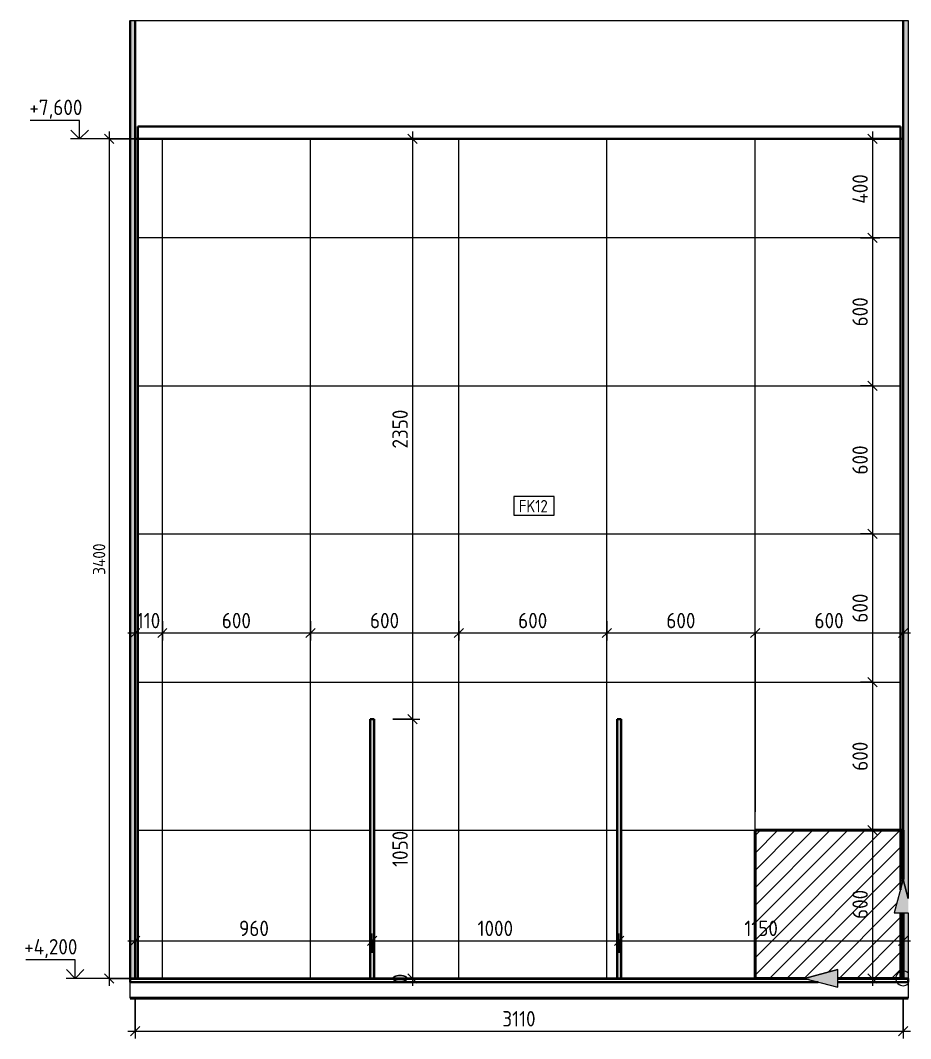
# Model space of a CAD drawing. Header units: millimetres. Extents: x 68806 to 95590, y -1987 to 22808.
# Drawn here: x 74442 to 78047, y 3956 to 8080 of the extents above; entities that cross this region are included whole.
import ezdxf

# ---------------------------------------------------------------- set-up
doc = ezdxf.new("R2010")
doc.units = ezdxf.units.MM
for name, color, linetype, lineweight in [('A-ANNO-DIMS', 7, 'Continuous', 9), ('A-ANNO-DIMS-25', 7, 'Continuous', 9), ('A-DETL-GENF', 7, 'Continuous', 9), ('A-FLOR', 7, 'Continuous', 9), ('A-GENM', 7, 'Continuous', 9), ('A-GENM-1', 7, 'Continuous', 30), ('A-WALL-2', 7, 'Continuous', 9), ('A-WALL-IDEN', 7, 'Continuous', 9), ('A-WALL-PATT', 7, 'Continuous', 9), ('G-ANNO-DIMS', 7, 'Continuous', 9), ('G-ANNO-DIMS-1', 7, 'Continuous', 20), ('I-WALL', 7, 'Continuous', 9)]:
    doc.layers.add(name, color=color, linetype=linetype, lineweight=lineweight)
for name, color, linetype, lineweight, true_color in [('A-CLNG-FNSH-1', 7, 'Continuous', 30, 0x3c3c3c), ('A-DETL', 5, 'Continuous', 40, 0x0000ff), ('A-DETL-GENF-1', 7, 'Continuous', 9, 0xe0e0e0), ('A-FLOR-1', 7, 'Continuous', 9, 0x787878), ('A-FLOR-FNSH-1', 7, 'Continuous', 40, 0x3c3c3c), ('A-FLOR-FNSH-2', 7, 'Continuous', 30, 0x3c3c3c), ('A-WALL-3', 7, 'Continuous', 30, 0x3c3c3c), ('A-WALL-FNSH-2', 7, 'Continuous', 30, 0x3c3c3c), ('I-WALL-1', 7, 'Continuous', 9, 0x787878)]:
    doc.layers.add(name, color=color, linetype=linetype, lineweight=lineweight, true_color=true_color)
doc.styles.add('GOST Common_1', font='GOST_Common.ttf', dxfattribs={"width": 0.9, "height": 50})
doc.styles.add('ISOCPEUR_1', font='isocpeur.ttf', dxfattribs={"width": 0.9, "height": 62.5})
doc.styles.add('ISOCPEUR_2', font='isocpeur.ttf', dxfattribs={"width": 0.9, "height": 50})
doc.dimstyles.new('ISO-2_0_0_9К_Средний_округл2', dxfattribs={"dimscale": 304.8, "dimtxt": 49.799059, "dimasz": 0.123031, "dimexe": 0.098425, "dimexo": 0, "dimgap": 0, "dimtad": 1, "dimdec": 0, "dimrnd": 10, "dimzin": 0, "dimdsep": 46, "dimtxsty": 'ISOCPEUR_2', "dimblk1": 'OBLIQUE', "dimblk2": 'OBLIQUE', "dimsah": 1, "dimcen": 0.09, "dimdle": 0.098425, "dimazin": 0, "dimtfac": 1, "dimtdec": 4, "dimtix": 1, "dimtmove": 0, "dimatfit": 3, "dimfxl": 1, "dimtvp": 1, "dimtolj": 1, "dimtzin": 0, "dimarcsym": 2})
doc.dimstyles.new('ISO-2_5_0_9К_БОЛЬШОЙ_1', dxfattribs={"dimscale": 304.8, "dimtxt": 62.248823, "dimasz": 0.123031, "dimexe": 0.098425, "dimexo": 0.246063, "dimgap": 0, "dimtad": 1, "dimdec": 0, "dimrnd": 10, "dimzin": 0, "dimdsep": 46, "dimtxsty": 'ISOCPEUR_1', "dimblk1": 'OBLIQUE', "dimblk2": 'OBLIQUE', "dimsah": 1, "dimcen": 0.09, "dimdle": 0.098425, "dimazin": 0, "dimtfac": 1, "dimtdec": 4, "dimtix": 1, "dimtmove": 0, "dimatfit": 3, "dimfxl": 1, "dimtvp": 1, "dimtolj": 1, "dimtzin": 0, "dimarcsym": 2})
pattern_1 = [(0, (75325.5736, 0), (30.48, 7.62), [2.515, -20.345, 2.515, -20.345, -121.92]), (0, (75325.5736, 0), (30.48, 7.62), [-45.72, 2.515, -43.205, 2.515, -20.345, -53.34]), (0, (75325.5736, 0), (30.48, 7.62), [-114.3, 2.515, -12.725, 2.515, -35.585]), (120, (75337.0036, 3.81), (-21.8391136, 22.586454), [2.515, -20.345, 2.515, -20.345, -121.92]), (120, (75337.0036, 3.81), (-21.8391136, 22.586454), [-45.72, 2.515, -43.205, 2.515, -20.345, -53.34]), (120, (75337.0036, 3.81), (-21.8391136, 22.586454), [-114.3, 2.515, -12.725, 2.515, -35.585]), (240, (75340.8136, 19.05), (-8.6408864, -30.206454), [2.515, -20.345, 2.515, -20.345, -121.92]), (240, (75340.8136, 19.05), (-8.6408864, -30.206454), [-45.72, 2.515, -43.205, 2.515, -20.345, -53.34]), (240, (75340.8136, 19.05), (-8.6408864, -30.206454), [-114.3, 2.515, -12.725, 2.515, -35.585])]
pattern_2 = [(45, (75325.574, 0), (-35.35534, 35.35534), [])]

# ---------------------------------------------------------------- blocks, each defined once
blk = doc.blocks.new('131_Сантехническая перегородка - СП-2-16286057-Развертка 2_17-1')
at = {"layer": 'A-GENM'}
blk.add_hatch(color=256, dxfattribs=at).paths.add_polyline_path([(71798, 4200), (71798, 5250), (71782, 5250), (71782, 4200), (71794.1, 4200)])
at = {"layer": 'A-GENM-1'}
for p, q in [((71798, 5250), (71782, 5250)), ((71782, 5250), (71782, 4200)), ((71798, 4200), (71798, 5250)), ((71782, 4200), (71798, 4200))]:
    blk.add_line(p, q, dxfattribs=at)
blk = doc.blocks.new('Начало раскладки_красным - Начало раскладки_красным-30335072-Развертка 2_17-1')
at = {"layer": 'A-DETL-GENF'}
for points in [[(73960.4, 4464.8), (73960.4, 4523.8), (73940, 4600), (73903.8, 4464.8), (73960, 4464.8)], [(73675.2, 4163.8), (73675.2, 4236.2), (73540, 4200), (73633.8, 4174.9)]]:
    blk.add_hatch(color=256, dxfattribs=at).paths.add_polyline_path(points)
for p, q in [((73940, 4600), (73903.8, 4464.8)), ((73940, 4600), (73903.8, 4464.8)), ((73960.4, 4523.8), (73940, 4600)), ((73940, 4600), (73960.4, 4523.8)), ((73903.8, 4464.8), (73960.4, 4464.8)), ((73903.8, 4464.8), (73960.4, 4464.8)), ((73940, 4230), (73940, 4464.8)), ((73675.2, 4236.2), (73540, 4200)), ((73540, 4200), (73675.2, 4236.2)), ((73675.2, 4163.8), (73675.2, 4236.2)), ((73675.2, 4163.8), (73675.2, 4236.2)), ((73540, 4200), (73675.2, 4163.8)), ((73540, 4200), (73675.2, 4163.8)), ((73910, 4200), (73675.2, 4200))]:
    blk.add_line(p, q, dxfattribs=at)
blk.add_arc((73940, 4200), 30, 45.5802, 314.4198, dxfattribs=at)
blk = doc.blocks.new('Высотные отметки - Стрелка_Верх-17668718-Развертка 2_17-1')
at = {"layer": 'G-ANNO-DIMS'}
for p, q in [((70587, 4275), (70387, 4275)), ((70587, 4200), (70587, 4275)), ((70624.9, 4200), (70549.9, 4200))]:
    blk.add_line(p, q, dxfattribs=at)
at = {"layer": 'G-ANNO-DIMS-1'}
for q in [(70551.7, 4235.4), (70622.4, 4235.4)]:
    blk.add_line((70587, 4200), q, dxfattribs=at)
blk = doc.blocks.new('DIMBLOCK2-Развертка 2_17-1')
at = {"layer": 'A-ANNO-DIMS-25'}
for p, q in [((74907, 4125), (74907, 3955.9)), ((74907, 3985.9), (74907, 4125)), ((78017, 4125), (78017, 3955.9)), ((78017, 3985.9), (78017, 4125)), ((74877, 3985.9), (78047, 3985.9))]:
    blk.add_line(p, q, dxfattribs=at)
at = {"layer": 'A-ANNO-DIMS-25', "lineweight": 20}
for p, q in [((74907, 3985.9), (74925.7, 4004.6)), ((78017, 3985.9), (78035.7, 4004.6)), ((74907, 3985.9), (74888.2, 3967.1)), ((78017, 3985.9), (77998.2, 3967.1))]:
    blk.add_line(p, q, dxfattribs=at)
at = {"layer": 'A-ANNO-DIMS-25', "color": 0, "insert": (76393.7, 4067.5), "char_height": 62.5, "width": 163.762, "attachment_point": 1, "line_spacing_factor": 1.149209, "style": 'ISOCPEUR_1'}
blk.add_mtext('3110', dxfattribs=at)
blk = doc.blocks.new('_Oblique')
at = {"color": 0, "linetype": 'ByBlock', "lineweight": -2}
blk.add_line((-0.5, -0.5), (0.5, 0.5), dxfattribs=at)
blk = doc.blocks.new('М_стена_0001 - Типоразмер_без рамки-25382661-Развертка 2_17-1')
at = {"layer": 'A-WALL-IDEN'}
for p, q in [((72526.2, 6151.3), (72362.9, 6151.3)), ((72362.9, 6151.3), (72362.9, 6076.3)), ((72526.2, 6076.3), (72526.2, 6151.3)), ((72362.9, 6076.3), (72526.2, 6076.3))]:
    blk.add_line(p, q, dxfattribs=at)
blk = doc.blocks.new('DIMBLOCK3-Развертка 2_17-1')
at = {"layer": 'A-ANNO-DIMS-25'}
for p, q in [((77417, 4875), (77417, 5628.7)), ((78017, 5647.2), (78017, 5568.7)), ((78017, 5598.7), (78017, 5647.2)), ((78047, 5598.7), (77417, 5598.7)), ((77417, 5598.7), (77417, 4875))]:
    blk.add_line(p, q, dxfattribs=at)
at = {"layer": 'A-ANNO-DIMS-25', "lineweight": 20}
for p, q in [((77417, 5598.7), (77435.7, 5617.5)), ((78017, 5598.7), (78035.7, 5617.5)), ((77417, 5598.7), (77398.2, 5580)), ((78017, 5598.7), (77998.2, 5580))]:
    blk.add_line(p, q, dxfattribs=at)
at = {"layer": 'A-ANNO-DIMS-25', "color": 0, "insert": (77657.7, 5680.4), "char_height": 62.5, "width": 142.215, "attachment_point": 1, "line_spacing_factor": 1.149209, "style": 'ISOCPEUR_1'}
blk.add_mtext('600', dxfattribs=at)
blk = doc.blocks.new('DIMBLOCK4-Развертка 2_17-1')
at = {"layer": 'A-ANNO-DIMS-25'}
for p, q in [((76817, 5647.2), (76817, 5568.7)), ((76817, 5598.7), (76817, 5647.2)), ((77417, 4875), (77417, 5628.7)), ((77417, 5598.7), (76817, 5598.7)), ((77417, 5598.7), (77417, 4875))]:
    blk.add_line(p, q, dxfattribs=at)
at = {"layer": 'A-ANNO-DIMS-25', "lineweight": 20}
for p, q in [((76817, 5598.7), (76835.7, 5617.5)), ((77417, 5598.7), (77435.7, 5617.5)), ((76817, 5598.7), (76798.2, 5580)), ((77417, 5598.7), (77398.2, 5580))]:
    blk.add_line(p, q, dxfattribs=at)
at = {"layer": 'A-ANNO-DIMS-25', "color": 0, "insert": (77057.7, 5680.4), "char_height": 62.5, "width": 142.215, "attachment_point": 1, "line_spacing_factor": 1.149209, "style": 'ISOCPEUR_1'}
blk.add_mtext('600', dxfattribs=at)
blk = doc.blocks.new('DIMBLOCK5-Развертка 2_17-1')
at = {"layer": 'A-ANNO-DIMS-25'}
for p, q in [((76217, 5647.2), (76217, 5568.7)), ((76217, 5598.7), (76217, 5647.2)), ((76817, 5647.2), (76817, 5568.7)), ((76817, 5598.7), (76817, 5647.2)), ((76817, 5598.7), (76217, 5598.7))]:
    blk.add_line(p, q, dxfattribs=at)
at = {"layer": 'A-ANNO-DIMS-25', "lineweight": 20}
for p, q in [((76217, 5598.7), (76235.7, 5617.5)), ((76817, 5598.7), (76835.7, 5617.5)), ((76217, 5598.7), (76198.2, 5580)), ((76817, 5598.7), (76798.2, 5580))]:
    blk.add_line(p, q, dxfattribs=at)
at = {"layer": 'A-ANNO-DIMS-25', "color": 0, "insert": (76457.7, 5680.4), "char_height": 62.5, "width": 142.215, "attachment_point": 1, "line_spacing_factor": 1.149209, "style": 'ISOCPEUR_1'}
blk.add_mtext('600', dxfattribs=at)
blk = doc.blocks.new('DIMBLOCK6-Развертка 2_17-1')
at = {"layer": 'A-ANNO-DIMS-25'}
for p, q in [((75617, 5647.2), (75617, 5568.7)), ((75617, 5598.7), (75617, 5647.2)), ((76217, 5647.2), (76217, 5568.7)), ((76217, 5598.7), (76217, 5647.2)), ((76217, 5598.7), (75617, 5598.7))]:
    blk.add_line(p, q, dxfattribs=at)
at = {"layer": 'A-ANNO-DIMS-25', "lineweight": 20}
for p, q in [((75617, 5598.7), (75635.7, 5617.5)), ((76217, 5598.7), (76235.7, 5617.5)), ((75617, 5598.7), (75598.2, 5580)), ((76217, 5598.7), (76198.2, 5580))]:
    blk.add_line(p, q, dxfattribs=at)
at = {"layer": 'A-ANNO-DIMS-25', "color": 0, "insert": (75857.7, 5680.4), "char_height": 62.5, "width": 142.215, "attachment_point": 1, "line_spacing_factor": 1.149209, "style": 'ISOCPEUR_1'}
blk.add_mtext('600', dxfattribs=at)
blk = doc.blocks.new('DIMBLOCK7-Развертка 2_17-1')
at = {"layer": 'A-ANNO-DIMS-25'}
for p, q in [((75017, 5647.2), (75017, 5568.7)), ((75017, 5598.7), (75017, 5647.2)), ((75617, 5647.2), (75617, 5568.7)), ((75617, 5598.7), (75617, 5647.2)), ((75617, 5598.7), (75017, 5598.7))]:
    blk.add_line(p, q, dxfattribs=at)
at = {"layer": 'A-ANNO-DIMS-25', "lineweight": 20}
for p, q in [((75017, 5598.7), (75035.7, 5617.5)), ((75617, 5598.7), (75635.7, 5617.5)), ((75017, 5598.7), (74998.2, 5580)), ((75617, 5598.7), (75598.2, 5580))]:
    blk.add_line(p, q, dxfattribs=at)
at = {"layer": 'A-ANNO-DIMS-25', "color": 0, "insert": (75257.7, 5680.4), "char_height": 62.5, "width": 142.215, "attachment_point": 1, "line_spacing_factor": 1.149209, "style": 'ISOCPEUR_1'}
blk.add_mtext('600', dxfattribs=at)
blk = doc.blocks.new('DIMBLOCK8-Развертка 2_17-1')
at = {"layer": 'A-ANNO-DIMS-25'}
for p, q in [((74907, 5647.2), (74907, 5568.7)), ((74907, 5598.7), (74907, 5647.2)), ((75017, 5647.2), (75017, 5568.7)), ((75017, 5598.7), (75017, 5647.2)), ((75017, 5598.7), (74877, 5598.7))]:
    blk.add_line(p, q, dxfattribs=at)
at = {"layer": 'A-ANNO-DIMS-25', "lineweight": 20}
for p, q in [((74907, 5598.7), (74925.7, 5617.5)), ((75017, 5598.7), (75035.7, 5617.5)), ((74907, 5598.7), (74888.2, 5580)), ((75017, 5598.7), (74998.2, 5580))]:
    blk.add_line(p, q, dxfattribs=at)
at = {"layer": 'A-ANNO-DIMS-25', "color": 0, "insert": (74913.5, 5680.4), "char_height": 62.5, "width": 116.357, "attachment_point": 1, "line_spacing_factor": 1.149209, "style": 'ISOCPEUR_1'}
blk.add_mtext('110', dxfattribs=at)
blk = doc.blocks.new('DIMBLOCK9-Развертка 2_17-1')
at = {"layer": 'A-ANNO-DIMS-25'}
for p, q in [((77844.2, 7600), (77922.7, 7600)), ((77892.7, 7600), (77844.2, 7600)), ((77892.7, 7630), (77892.7, 7200)), ((77844.2, 7200), (77922.7, 7200)), ((77892.7, 7200), (77844.2, 7200))]:
    blk.add_line(p, q, dxfattribs=at)
at = {"layer": 'A-ANNO-DIMS-25', "lineweight": 20}
for p, q in [((77892.7, 7600), (77874, 7618.8)), ((77892.7, 7600), (77911.5, 7581.2)), ((77892.7, 7200), (77874, 7218.8)), ((77892.7, 7200), (77911.5, 7181.2))]:
    blk.add_line(p, q, dxfattribs=at)
at = {"layer": 'A-ANNO-DIMS-25', "color": 0, "insert": (77811.1, 7337.8), "char_height": 62.5, "width": 149.397, "attachment_point": 1, "rotation": 90, "line_spacing_factor": 1.149209, "style": 'ISOCPEUR_1'}
blk.add_mtext('400', dxfattribs=at)
blk = doc.blocks.new('DIMBLOCK10-Развертка 2_17-1')
at = {"layer": 'A-ANNO-DIMS-25', "lineweight": 20}
for p, q in [((77892.7, 7200), (77874, 7218.8)), ((77892.7, 7200), (77911.5, 7181.2)), ((77892.7, 6600), (77874, 6618.8)), ((77892.7, 6600), (77911.5, 6581.2))]:
    blk.add_line(p, q, dxfattribs=at)
at = {"layer": 'A-ANNO-DIMS-25'}
for p, q in [((77844.2, 7200), (77922.7, 7200)), ((77892.7, 7200), (77844.2, 7200)), ((77892.7, 7200), (77892.7, 6600)), ((77844.2, 6600), (77922.7, 6600)), ((77892.7, 6600), (77844.2, 6600))]:
    blk.add_line(p, q, dxfattribs=at)
at = {"layer": 'A-ANNO-DIMS-25', "color": 0, "insert": (77811.1, 6840.7), "char_height": 62.5, "width": 142.215, "attachment_point": 1, "rotation": 90, "line_spacing_factor": 1.149209, "style": 'ISOCPEUR_1'}
blk.add_mtext('600', dxfattribs=at)
blk = doc.blocks.new('DIMBLOCK11-Развертка 2_17-1')
at = {"layer": 'A-ANNO-DIMS-25'}
for p, q in [((77844.2, 6600), (77922.7, 6600)), ((77892.7, 6600), (77844.2, 6600)), ((77892.7, 6600), (77892.7, 6000)), ((77844.2, 6000), (77922.7, 6000)), ((77892.7, 6000), (77844.2, 6000))]:
    blk.add_line(p, q, dxfattribs=at)
at = {"layer": 'A-ANNO-DIMS-25', "lineweight": 20}
for p, q in [((77892.7, 6600), (77874, 6618.8)), ((77892.7, 6600), (77911.5, 6581.2)), ((77892.7, 6000), (77874, 6018.8)), ((77892.7, 6000), (77911.5, 5981.2))]:
    blk.add_line(p, q, dxfattribs=at)
at = {"layer": 'A-ANNO-DIMS-25', "color": 0, "insert": (77811.1, 6240.7), "char_height": 62.5, "width": 142.215, "attachment_point": 1, "rotation": 90, "line_spacing_factor": 1.149209, "style": 'ISOCPEUR_1'}
blk.add_mtext('600', dxfattribs=at)
blk = doc.blocks.new('DIMBLOCK12-Развертка 2_17-1')
at = {"layer": 'A-ANNO-DIMS-25'}
for p, q in [((77844.2, 6000), (77922.7, 6000)), ((77892.7, 6000), (77844.2, 6000)), ((77892.7, 6000), (77892.7, 5400)), ((77844.2, 5400), (77922.7, 5400)), ((77892.7, 5400), (77844.2, 5400))]:
    blk.add_line(p, q, dxfattribs=at)
at = {"layer": 'A-ANNO-DIMS-25', "lineweight": 20}
for p, q in [((77892.7, 6000), (77874, 6018.8)), ((77892.7, 6000), (77911.5, 5981.2)), ((77892.7, 5400), (77874, 5418.8)), ((77892.7, 5400), (77911.5, 5381.2))]:
    blk.add_line(p, q, dxfattribs=at)
at = {"layer": 'A-ANNO-DIMS-25', "color": 0, "insert": (77811.1, 5640.7), "char_height": 62.5, "width": 142.215, "attachment_point": 1, "rotation": 90, "line_spacing_factor": 1.149209, "style": 'ISOCPEUR_1'}
blk.add_mtext('600', dxfattribs=at)
blk = doc.blocks.new('DIMBLOCK13-Развертка 2_17-1')
at = {"layer": 'A-ANNO-DIMS-25', "lineweight": 20}
for p, q in [((77892.7, 5400), (77874, 5418.8)), ((77892.7, 5400), (77911.5, 5381.2)), ((77892.7, 4800), (77874, 4818.8)), ((77892.7, 4800), (77911.5, 4781.3))]:
    blk.add_line(p, q, dxfattribs=at)
at = {"layer": 'A-ANNO-DIMS-25'}
for p, q in [((77844.2, 5400), (77922.7, 5400)), ((77892.7, 5400), (77844.2, 5400)), ((77892.7, 5400), (77892.7, 4800)), ((77844.2, 4800), (77922.7, 4800)), ((77892.7, 4800), (77844.2, 4800))]:
    blk.add_line(p, q, dxfattribs=at)
at = {"layer": 'A-ANNO-DIMS-25', "color": 0, "insert": (77811.1, 5040.7), "char_height": 62.5, "width": 142.215, "attachment_point": 1, "rotation": 90, "line_spacing_factor": 1.149209, "style": 'ISOCPEUR_1'}
blk.add_mtext('600', dxfattribs=at)
blk = doc.blocks.new('DIMBLOCK14-Развертка 2_17-1')
at = {"layer": 'A-ANNO-DIMS-25'}
for p, q in [((77844.2, 4800), (77922.7, 4800)), ((77892.7, 4800), (77844.2, 4800)), ((77892.7, 4800), (77892.7, 4170)), ((77844.2, 4200), (77922.7, 4200)), ((77892.7, 4200), (77844.2, 4200))]:
    blk.add_line(p, q, dxfattribs=at)
at = {"layer": 'A-ANNO-DIMS-25', "lineweight": 20}
for p, q in [((77892.7, 4800), (77874, 4818.8)), ((77892.7, 4800), (77911.5, 4781.3)), ((77892.7, 4200), (77874, 4218.7)), ((77892.7, 4200), (77911.5, 4181.2))]:
    blk.add_line(p, q, dxfattribs=at)
at = {"layer": 'A-ANNO-DIMS-25', "color": 0, "insert": (77811.1, 4440.7), "char_height": 62.5, "width": 142.215, "attachment_point": 1, "rotation": 90, "line_spacing_factor": 1.149209, "style": 'ISOCPEUR_1'}
blk.add_mtext('600', dxfattribs=at)
blk = doc.blocks.new('DIMBLOCK15-Развертка 2_17-1')
at = {"layer": 'A-ANNO-DIMS-25'}
for p, q in [((74907, 4303.5), (74907, 4382)), ((75867, 4303.5), (75867, 4382)), ((74877, 4352), (75867, 4352)), ((74907, 4352), (74907, 4303.5)), ((75867, 4352), (75867, 4303.5))]:
    blk.add_line(p, q, dxfattribs=at)
at = {"layer": 'A-ANNO-DIMS-25', "lineweight": 20}
for p, q in [((74907, 4352), (74888.2, 4333.3)), ((74907, 4352), (74925.7, 4370.8)), ((75867, 4352), (75848.2, 4333.3)), ((75867, 4352), (75885.7, 4370.8))]:
    blk.add_line(p, q, dxfattribs=at)
at = {"layer": 'A-ANNO-DIMS-25', "color": 0, "insert": (75327.7, 4433.7), "char_height": 62.5, "width": 142.215, "attachment_point": 1, "line_spacing_factor": 1.149209, "style": 'ISOCPEUR_1'}
blk.add_mtext('960', dxfattribs=at)
blk = doc.blocks.new('DIMBLOCK16-Развертка 2_17-1')
at = {"layer": 'A-ANNO-DIMS-25'}
for p, q in [((75867, 4303.5), (75867, 4382)), ((76867, 4303.5), (76867, 4382)), ((75867, 4352), (76867, 4352)), ((75867, 4352), (75867, 4303.5)), ((76867, 4352), (76867, 4303.5))]:
    blk.add_line(p, q, dxfattribs=at)
at = {"layer": 'A-ANNO-DIMS-25', "lineweight": 20}
for p, q in [((75867, 4352), (75848.2, 4333.3)), ((75867, 4352), (75885.7, 4370.8)), ((76867, 4352), (76848.2, 4333.3)), ((76867, 4352), (76885.7, 4370.8))]:
    blk.add_line(p, q, dxfattribs=at)
at = {"layer": 'A-ANNO-DIMS-25', "color": 0, "insert": (76293.4, 4433.7), "char_height": 62.5, "width": 176.691, "attachment_point": 1, "line_spacing_factor": 1.149209, "style": 'ISOCPEUR_1'}
blk.add_mtext('1000', dxfattribs=at)
blk = doc.blocks.new('DIMBLOCK17-Развертка 2_17-1')
at = {"layer": 'A-ANNO-DIMS-25'}
for p, q in [((76867, 4303.5), (76867, 4382)), ((78017, 4303.5), (78017, 4382)), ((76867, 4352), (78047, 4352)), ((76867, 4352), (76867, 4303.5)), ((78017, 4352), (78017, 4303.5))]:
    blk.add_line(p, q, dxfattribs=at)
at = {"layer": 'A-ANNO-DIMS-25', "lineweight": 20}
for p, q in [((76867, 4352), (76848.2, 4333.3)), ((76867, 4352), (76885.7, 4370.8)), ((78017, 4352), (77998.2, 4333.3)), ((78017, 4352), (78035.7, 4370.8))]:
    blk.add_line(p, q, dxfattribs=at)
at = {"layer": 'A-ANNO-DIMS-25', "color": 0, "insert": (77373.7, 4433.7), "char_height": 62.5, "width": 163.762, "attachment_point": 1, "line_spacing_factor": 1.149209, "style": 'ISOCPEUR_1'}
blk.add_mtext('1150', dxfattribs=at)
blk = doc.blocks.new('DIMBLOCK18-Развертка 2_17-1')
at = {"layer": 'A-ANNO-DIMS-25'}
for p, q in [((75981.4, 7600), (76059.9, 7600)), ((76029.9, 7600), (75981.4, 7600)), ((76029.9, 7630), (76029.9, 5250)), ((75950, 5250), (76059.9, 5250)), ((76029.9, 5250), (75950, 5250))]:
    blk.add_line(p, q, dxfattribs=at)
at = {"layer": 'A-ANNO-DIMS-25', "lineweight": 20}
for p, q in [((76029.9, 7600), (76011.2, 7618.8)), ((76029.9, 7600), (76048.7, 7581.2)), ((76029.9, 5250), (76011.2, 5268.7)), ((76029.9, 5250), (76048.7, 5231.2))]:
    blk.add_line(p, q, dxfattribs=at)
at = {"layer": 'A-ANNO-DIMS-25', "color": 0, "insert": (75948.3, 6346), "char_height": 62.5, "width": 189.619, "attachment_point": 1, "rotation": 90, "line_spacing_factor": 1.149209, "style": 'ISOCPEUR_1'}
blk.add_mtext('2350', dxfattribs=at)
blk = doc.blocks.new('DIMBLOCK19-Развертка 2_17-1')
at = {"layer": 'A-ANNO-DIMS-25'}
for p, q in [((75950, 5250), (76059.9, 5250)), ((76029.9, 5250), (75950, 5250)), ((76029.9, 5250), (76029.9, 4200)), ((75950, 4200), (76059.9, 4200)), ((76029.9, 4200), (75950, 4200))]:
    blk.add_line(p, q, dxfattribs=at)
at = {"layer": 'A-ANNO-DIMS-25', "lineweight": 20}
for p, q in [((76029.9, 5250), (76011.2, 5268.7)), ((76029.9, 5250), (76048.7, 5231.2)), ((76029.9, 4200), (76011.2, 4218.7)), ((76029.9, 4200), (76048.7, 4181.2))]:
    blk.add_line(p, q, dxfattribs=at)
at = {"layer": 'A-ANNO-DIMS-25', "color": 0, "insert": (75948.3, 4651.4), "char_height": 62.5, "width": 176.691, "attachment_point": 1, "rotation": 90, "line_spacing_factor": 1.149209, "style": 'ISOCPEUR_1'}
blk.add_mtext('1050', dxfattribs=at)
blk = doc.blocks.new('DIMBLOCK20-Развертка 2_17-1')
at = {"layer": 'A-ANNO-DIMS-25', "lineweight": 20}
for q in [(76011.2, 4218.7), (76011.2, 4218.7), (76048.7, 4181.2), (76048.7, 4181.2)]:
    blk.add_line((76029.9, 4200), q, dxfattribs=at)
at = {"layer": 'A-ANNO-DIMS-25'}
for p, q in [((75950, 4200), (76059.9, 4200)), ((76029.9, 4200), (75950, 4200)), ((75981.4, 4200), (76059.9, 4200)), ((76029.9, 4200), (75981.4, 4200)), ((76029.9, 4200), (76029.9, 4170))]:
    blk.add_line(p, q, dxfattribs=at)
at = {"layer": 'A-ANNO-DIMS-25', "color": 0, "insert": (75948.3, 4180.2), "char_height": 62.5, "width": 47.405, "attachment_point": 1, "rotation": 90, "line_spacing_factor": 1.149209, "style": 'ISOCPEUR_1'}
blk.add_mtext('\\fISOCPEUR|b0|i0|c204|p34|;\\W.9;0', dxfattribs=at)
blk = doc.blocks.new('DIMBLOCK21-Развертка 2_17-1')
at = {"layer": 'A-ANNO-DIMS-25'}
for p, q in [((74918, 7600), (74771.1, 7600)), ((74801.1, 7630), (74801.1, 4170)), ((74801.1, 7600), (74918, 7600)), ((74887, 4200), (74771.1, 4200)), ((74801.1, 4200), (74887, 4200))]:
    blk.add_line(p, q, dxfattribs=at)
at = {"layer": 'A-ANNO-DIMS-25', "lineweight": 20}
for p, q in [((74801.1, 7600), (74782.3, 7618.8)), ((74801.1, 7600), (74819.8, 7581.2)), ((74801.1, 4200), (74782.3, 4218.7)), ((74801.1, 4200), (74819.8, 4181.2))]:
    blk.add_line(p, q, dxfattribs=at)
at = {"layer": 'A-ANNO-DIMS-25', "color": 0, "insert": (74735.8, 5834.4), "char_height": 50, "width": 157.442, "attachment_point": 1, "rotation": 90, "line_spacing_factor": 1.149209, "style": 'ISOCPEUR_2'}
blk.add_mtext('3400', dxfattribs=at)

msp = doc.modelspace()

# ---------------------------------------------------------------- hatches: boundary and pattern name
at = {"layer": 'A-DETL-GENF-1'}
h = msp.add_hatch(dxfattribs=at)
h.set_pattern_fill('FP_9', color=256, style=0, pattern_type=2)
h.set_pattern_definition(pattern_2)
h.paths.add_polyline_path([(77417, 4200), (77617, 4200), (77752.2, 4236.2), (77752.2, 4200), (78006, 4200), (78006, 4464.8), (77980.7, 4464.8), (78006, 4558.9), (78006, 4800), (77417, 4800), (77417, 4614.8)])
h = msp.add_hatch(dxfattribs=at)
h.set_pattern_fill('FP_9', color=256, style=0, pattern_type=2)
h.set_pattern_definition(pattern_2)
h.paths.add_polyline_path([(78006, 4200), (78017, 4200), (78017, 4464.8), (78006, 4464.8), (78006, 4243.5)])
h.paths.add_polyline_path([(78006, 4558.9), (78017, 4600), (78017, 4800), (78006, 4800), (78006, 4600)])
at = {"layer": 'A-FLOR-1'}
h = msp.add_hatch(dxfattribs=at)
h.set_pattern_fill('FP_6', color=256, style=0, pattern_type=2)
h.set_pattern_definition([(45, (75325.574, 0), (-14.25598, 14.25598), []), (45, (75339.83, 0), (-14.25598, 14.25598), [25.202, -5.04, 0.8382, -4.202])])
h.paths.add_polyline_path([(76461.9, 4119.7), (78037.4, 4119.7), (78037.4, 4120), (74886.5, 4120), (74886.5, 4119.7), (76363.5, 4119.7)])
at = {"layer": 'A-WALL-PATT'}
h = msp.add_hatch(dxfattribs=at)
h.set_pattern_fill('FP_8', color=256, style=0, pattern_type=2)
h.set_pattern_definition([(90, (78017, 4200), (-600, 4e-14), []), (180, (78017, 4200), (-7e-14, -600), [])])
h.paths.add_polyline_path([(77003.5, 4200), (77417, 4200), (77417, 4800), (78006, 4800), (78006, 7599.8), (74918, 7600), (74918, 4200), (75859, 4200), (75859, 5250), (75875, 5250), (75875, 4200), (76859, 4200), (76859, 5250), (76875, 5250), (76875, 4200), (76954.3, 4200)])
at = {"layer": 'I-WALL-1'}
h = msp.add_hatch(dxfattribs=at)
h.set_pattern_fill('FP_7', color=256, style=0, pattern_type=2)
h.set_pattern_definition(pattern_1)
h.paths.add_polyline_path([(74907, 4200), (74907, 8080), (74887, 8080), (74887, 4200)])
h = msp.add_hatch(dxfattribs=at)
h.set_pattern_fill('FP_7', color=256, style=0, pattern_type=2)
h.set_pattern_definition(pattern_1)
h.paths.add_polyline_path([(78017, 4200), (78037, 4200), (78037, 4464.8), (78017, 4464.8), (78017, 4224.8)])
h.paths.add_polyline_path([(78037, 4525.4), (78036.9, 8080), (78017, 8080), (78017, 4600), (78019, 4592.5)])

# ---------------------------------------------------------------- linework, layer by layer
at = {"layer": 'A-CLNG-FNSH-1'}
for p, q in [((78006, 7650), (74918, 7650)), ((74918, 7650), (74918, 7600)), ((78006, 7600), (78006, 7650)), ((78006, 7601), (74918, 7601)), ((74918, 7600), (78006, 7600))]:
    msp.add_line(p, q, dxfattribs=at)
at = {"layer": 'A-DETL'}
for p, q in [((78017, 4800), (77417, 4800)), ((77417, 4800), (77417, 4200)), ((78017, 4600), (78017, 4800)), ((78017, 4200), (78017, 4464.8)), ((77417, 4200), (77617, 4200)), ((77752.2, 4200), (78017, 4200))]:
    msp.add_line(p, q, dxfattribs=at)
at = {"layer": 'A-FLOR'}
for p, q in [((74886.5, 8080), (78037.4, 8080)), ((77635.6, 4195), (74886.5, 4195)), ((78037.4, 4195), (77752.2, 4195))]:
    msp.add_line(p, q, dxfattribs=at)
at = {"layer": 'A-FLOR-FNSH-1'}
msp.add_line((78037.4, 4120), (74886.5, 4120), dxfattribs=at)
at = {"layer": 'A-FLOR-FNSH-2'}
for p, q in [((74887, 4200), (74887, 4185)), ((74887, 4185), (77673, 4185)), ((77617, 4200), (74918, 4200)), ((78017, 4200), (77752.2, 4200)), ((77752.2, 4185), (78037, 4185)), ((78037, 4185), (78037, 4200))]:
    msp.add_line(p, q, dxfattribs=at)
at = {"layer": 'A-WALL-2'}
for p, q in [((78037, 8080.3), (78037, 4525.4)), ((78037, 4464.8), (78037, 4200))]:
    msp.add_line(p, q, dxfattribs=at)
at = {"layer": 'A-WALL-3'}
for p, q in [((74887, 8080.3), (74887, 4200)), ((74907, 7600), (74907, 8080.3)), ((78017, 8080.3), (78017, 7599.8)), ((78017, 4464.8), (78017, 4200)), ((74887, 4200), (74907, 4200)), ((78017, 4200), (78037, 4200))]:
    msp.add_line(p, q, dxfattribs=at)
at = {"layer": 'A-WALL-FNSH-2'}
for p, q in [((74907, 7600), (74907, 4200)), ((74918, 7600), (74907, 7600)), ((74918, 4200), (74918, 7600)), ((78017, 7599.8), (78006, 7599.8)), ((78006, 7599.8), (78006, 4558.9)), ((78017, 4600), (78017, 7599.8)), ((78006, 4464.8), (78006, 4200)), ((74907, 4200), (74918, 4200))]:
    msp.add_line(p, q, dxfattribs=at)
at = {"layer": 'G-ANNO-DIMS'}
for p, q in [((75043.8, 7600), (74682, 7600)), ((74728.8, 4200), (74664, 4200)), ((74974.8, 4200), (74728.8, 4200))]:
    msp.add_line(p, q, dxfattribs=at)
at = {"layer": 'I-WALL'}
for p, q in [((78017, 7600), (78006, 7600)), ((74887, 4120), (74887, 4185)), ((78037, 4185), (78037, 4120))]:
    msp.add_line(p, q, dxfattribs=at)

# ---------------------------------------------------------------- block references
at = {"layer": 'A-DETL-GENF'}
msp.add_blockref('Начало раскладки_красным - Начало раскладки_красным-30335072-Развертка 2_17-1', (4077, 0), dxfattribs=at)
at = {"layer": 'A-GENM'}
for p in [(4077, 0), (5077, 0)]:
    msp.add_blockref('131_Сантехническая перегородка - СП-2-16286057-Развертка 2_17-1', p, dxfattribs=at)
at = {"layer": 'A-WALL-IDEN'}
msp.add_blockref('М_стена_0001 - Типоразмер_без рамки-25382661-Развертка 2_17-1', (4077, 0), dxfattribs=at)
at = {"layer": 'G-ANNO-DIMS'}
for p in [(4095, 3400), (4077, 0)]:
    msp.add_blockref('Высотные отметки - Стрелка_Верх-17668718-Развертка 2_17-1', p, dxfattribs=at)

# ---------------------------------------------------------------- texts
at = {"layer": 'A-WALL-IDEN', "insert": (76460.4, 6137.7), "char_height": 50, "width": 151.519, "attachment_point": 1, "style": 'GOST Common_1'}
msp.add_mtext('FK12', dxfattribs=at)

# ---------------------------------------------------------------- dimensions: what is measured, and where the dimension line sits
at = {"layer": 'A-ANNO-DIMS'}
for base, p1, p2, override, picture, middle in [((76029.9, 5250), (76056.4, 7600), (75875, 5250), {"dimpost": '<>', "dimfxl": 2356.996535}, 'DIMBLOCK18-Развертка 2_17-1', (75998.7, 6425)), ((77892.7, 7200), (77919.2, 7600), (77919.2, 7200), {"dimpost": '<>', "dimfxl": 400}, 'DIMBLOCK9-Развертка 2_17-1', (77861.5, 7400)), ((77892.7, 6600), (77919.2, 7200), (77919.2, 6600), {"dimpost": '<>', "dimfxl": 600}, 'DIMBLOCK10-Развертка 2_17-1', (77861.5, 6900)), ((77892.7, 6000), (77919.2, 6600), (77919.2, 6000), {"dimpost": '<>', "dimfxl": 600}, 'DIMBLOCK11-Развертка 2_17-1', (77861.5, 6300)), ((77892.7, 5400), (77919.2, 6000), (77919.2, 5400), {"dimpost": '<>', "dimfxl": 600}, 'DIMBLOCK12-Развертка 2_17-1', (77861.5, 5700)), ((77892.7, 4800), (77919.2, 5400), (77919.2, 4800), {"dimpost": '<>', "dimfxl": 600}, 'DIMBLOCK13-Развертка 2_17-1', (77861.5, 5100)), ((76029.9, 4200), (75875, 5250), (75875, 4200), {"dimpost": '<>', "dimfxl": 1050}, 'DIMBLOCK19-Развертка 2_17-1', (75998.7, 4725)), ((77892.7, 4200), (77919.2, 4800), (77919.2, 4200), {"dimpost": '<>', "dimfxl": 600}, 'DIMBLOCK14-Развертка 2_17-1', (77861.5, 4500))]:
    dim = msp.add_linear_dim(base=base, p1=p1, p2=p2, angle=90, dimstyle='ISO-2_5_0_9К_БОЛЬШОЙ_1', override=override, dxfattribs=at)
    dim.commit()
    dim.dimension.update_dxf_attribs({"geometry": picture, "text_midpoint": middle})
for base, p1, p2, override, picture, middle in [((74907, 5598.7), (75017, 5572.2), (74907, 5572.2), {"dimpost": '<>', "dimfxl": 110}, 'DIMBLOCK8-Развертка 2_17-1', (74962, 5630)), ((75017, 5598.7), (75617, 5572.2), (75017, 5572.2), {"dimpost": '<>', "dimfxl": 600}, 'DIMBLOCK7-Развертка 2_17-1', (75317, 5630)), ((75617, 5598.7), (76217, 5572.2), (75617, 5572.2), {"dimpost": '<>', "dimfxl": 600}, 'DIMBLOCK6-Развертка 2_17-1', (75917, 5630)), ((76217, 5598.7), (76817, 5572.2), (76217, 5572.2), {"dimpost": '<>', "dimfxl": 600}, 'DIMBLOCK5-Развертка 2_17-1', (76517, 5630)), ((76817, 5598.7), (77417, 4800), (76817, 5572.2), {"dimpost": '<>', "dimfxl": 977.90168}, 'DIMBLOCK4-Развертка 2_17-1', (77117, 5630)), ((77417, 5598.7), (78017, 5572.2), (77417, 4800), {"dimpost": '<>', "dimfxl": 977.90168}, 'DIMBLOCK3-Развертка 2_17-1', (77717, 5630)), ((75867, 4352), (74907, 4378.5), (75867, 4378.5), {"dimpost": '<>', "dimfxl": 960}, 'DIMBLOCK15-Развертка 2_17-1', (75387, 4383.3)), ((76867, 4352), (75867, 4378.5), (76867, 4378.5), {"dimpost": '<>', "dimfxl": 1000}, 'DIMBLOCK16-Развертка 2_17-1', (76367, 4383.3)), ((78017, 4352), (76867, 4378.5), (78017, 4378.5), {"dimpost": '<>', "dimfxl": 1150}, 'DIMBLOCK17-Развертка 2_17-1', (77442, 4383.3)), ((76056.4, 4200), (75875, 4200), (76056.4, 4200), {"dimpost": '<>', "dimfxl": 181.473601}, 'DIMBLOCK20-Развертка 2_17-1', (75965.7, 4231.2)), ((78017, 3985.9), (74907, 4200), (78017, 4200), {"dimpost": '<>', "dimfxl": 3110}, 'DIMBLOCK2-Развертка 2_17-1', (76462, 4017.1))]:
    dim = msp.add_linear_dim(base=base, p1=p1, p2=p2, dimstyle='ISO-2_5_0_9К_БОЛЬШОЙ_1', override=override, dxfattribs=at)
    dim.commit()
    dim.dimension.update_dxf_attribs({"geometry": picture, "text_midpoint": middle})

# ---------------------------------------------------------------- next in the draw order: texts
at = {"layer": 'G-ANNO-DIMS', "char_height": 62.5, "attachment_point": 1, "line_spacing_factor": 1.149209, "style": 'ISOCPEUR_1', "bg_fill": 3, "box_fill_scale": 1.25, "bg_fill_color": 256, "bg_fill_true_color": 13158600, "bg_fill_transparency": 0}
for s, insert, width in [('+7,600', (74478.4, 7759.2), 254.705), ('+4,200', (74457.6, 4359.2), 261.428)]:
    msp.add_mtext(s, dxfattribs=dict(at, insert=insert, width=width))

# ---------------------------------------------------------------- next in the draw order: dimensions: what is measured, and where the dimension line sits
at = {"layer": 'A-ANNO-DIMS'}
dim = msp.add_linear_dim(base=(74801.1, 4200), p1=(74918, 7600), p2=(74887, 4200), angle=90, dimstyle='ISO-2_0_0_9К_Средний_округл2', override={"dimpost": '<>', "dimfxl": 3400.141321}, dxfattribs=at)
dim.commit()
dim.dimension.update_dxf_attribs({"geometry": 'DIMBLOCK21-Развертка 2_17-1', "text_midpoint": (74776.1, 5900)})

doc.saveas('drawing.dxf')
